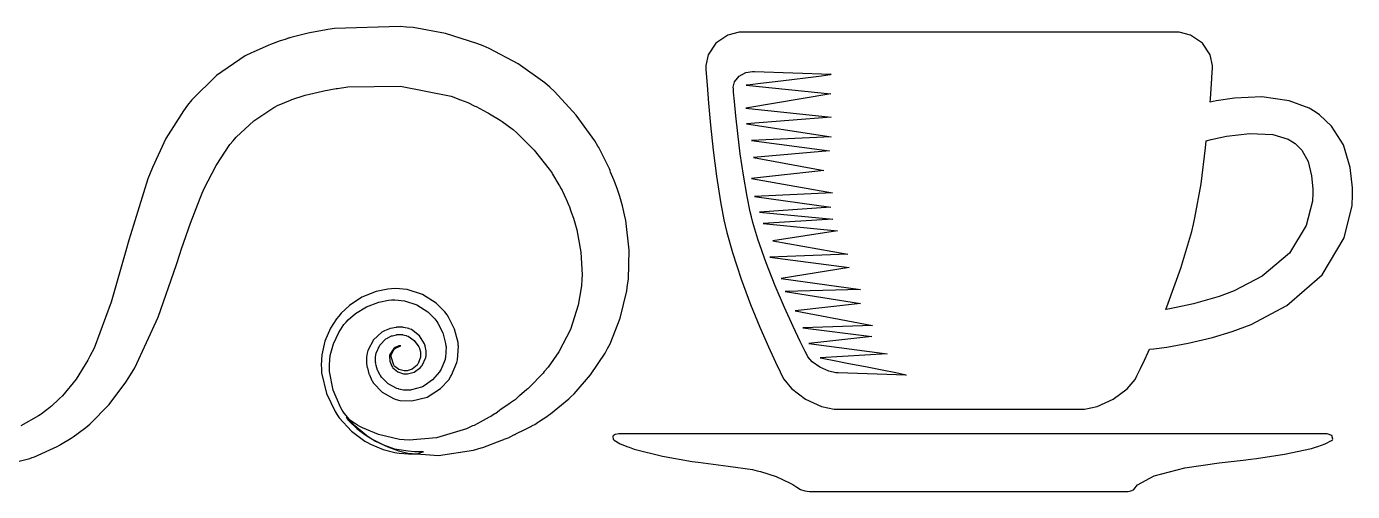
# Model space of a CAD drawing. Extents: x 44 to 313, y 66 to 291.
# Drawn here: x 192 to 313.3, y 68.4 to 110.9 of the extents above; entities that cross this region are included whole.
import ezdxf

# ---------------------------------------------------------------- set-up
doc = ezdxf.new("R2010")
doc.units = 0
doc.header["$MEASUREMENT"] = 0

msp = doc.modelspace()

# ---------------------------------------------------------------- linework, layer by layer
at = {"color": 40}
msp.add_lwpolyline([(190.146, 70.8381), (192.298, 71.3948), (192.51, 71.4735), (192.721, 71.5437), (194.812, 72.4972), (195.016, 72.602), (195.112, 72.6641), (196.082, 73.2469), (196.18, 73.3076), (196.277, 73.3792), (197.309, 74.1454), (197.415, 74.2237), (197.802, 74.5324), (199.562, 76.3185), (201.091, 78.3689), (201.366, 78.8098), (201.912, 79.6837), (204.05, 84.3372), (205.714, 89.1466), (206.022, 90.0987), (206.181, 90.5757), (206.992, 92.9404), (207.874, 95.232), (208.069, 95.673), (208.262, 96.114), (209.348, 98.2183), (210.608, 100.128), (210.891, 100.471), (211.172, 100.816), (212.781, 102.306), (214.621, 103.514), (215.018, 103.717), (215.114, 103.761), (216.147, 104.202), (216.253, 104.246), (217.488, 104.635), (219.075, 105.022), (219.198, 105.049), (220.336, 105.242), (220.45, 105.268), (221.394, 105.418), (226.209, 105.482), (230.849, 104.555), (231.705, 104.21), (232.374, 103.963), (232.427, 103.937), (232.956, 103.674), (233.01, 103.646), (233.114, 103.594), (234.147, 103.073), (234.244, 103.011), (234.341, 102.95), (235.311, 102.368), (235.409, 102.306), (235.497, 102.235), (236.413, 101.565), (236.502, 101.494), (236.845, 101.203), (238.428, 99.6213), (239.817, 97.8778), (240.065, 97.5071), (240.117, 97.4108), (240.681, 96.442), (240.735, 96.3443), (240.911, 96.0617), (240.983, 95.9196), (240.983, 95.9196), (240.978, 95.9129), (240.947, 95.9556), (240.947, 95.9556), (240.983, 95.9196), (241.017, 95.8494), (241.336, 95.1798), (241.362, 95.1272), (241.599, 94.5624), (241.617, 94.5085), (241.829, 93.9451), (242.042, 93.3799), (242.218, 92.7446), (242.332, 92.3315), (242.71, 90.2628), (242.807, 88.2124), (242.781, 87.8057), (242.755, 87.2091), (242.46, 85.4273), (241.745, 83.1896), (240.692, 81.1445), (239.726, 79.7609), (239.36, 79.339), (239.244, 79.1905), (237.975, 77.8838), (237.842, 77.7515), (237.771, 77.6993), (237.093, 77.1356), (237.031, 77.0819), (236.678, 76.7652), (236.642, 76.7387), (236.255, 76.4741), (236.221, 76.4466), (236.141, 76.3944), (235.381, 75.8652), (235.303, 75.8112), (235.267, 75.7851), (234.914, 75.522), (234.88, 75.4944), (234.844, 75.4779), (234.491, 75.2658), (234.457, 75.2479), (234.315, 75.1692), (232.938, 74.4195), (232.797, 74.3659), (232.233, 74.1109), (229.504, 73.2952), (227.003, 73.061), (226.554, 73.0952), (226.103, 73.1393), (224.181, 73.594), (222.717, 74.2075), (222.497, 74.3299), (222.276, 74.4541), (221.531, 74.9406), (221.228, 75.1777), (221.228, 75.1777), (221.228, 75.1777), (221.43, 74.9131), (221.474, 74.8591), (221.518, 74.8069), (222.222, 74.1274), (222.32, 74.0473), (222.491, 73.914), (223.023, 73.5309), (223.924, 72.9728), (225.038, 72.4422), (226.035, 72.0894), (226.377, 72.0027), (226.862, 71.8799), (229.684, 71.676), (232.895, 72.1445), (233.575, 72.3554), (233.741, 72.3995), (235.47, 73.061), (235.656, 73.1312), (235.7, 73.1492), (236.141, 73.3256), (236.185, 73.3418), (236.229, 73.3598), (236.634, 73.5722), (236.678, 73.5902), (236.757, 73.6342), (237.578, 74.0488), (237.666, 74.0833), (237.71, 74.1013), (238.117, 74.3133), (238.161, 74.3299), (238.231, 74.3659), (238.337, 74.4361), (238.478, 74.5063), (238.724, 74.6827), (238.813, 74.7367), (239.668, 75.3015), (239.748, 75.354), (239.915, 75.4863), (241.599, 76.8533), (241.759, 77.0117), (242.076, 77.3204), (243.596, 79.0497), (244.924, 81.0246), (245.145, 81.4557), (245.374, 81.8885), (246.3, 84.2215), (246.908, 86.7473), (246.98, 87.2765), (247.051, 87.7976), (247.115, 90.4614), (246.812, 93.1609), (246.698, 93.6985), (246.521, 94.5085), (246.275, 95.3562), (245.992, 96.2021), (245.965, 96.2642), (245.736, 96.847), (245.71, 96.9077), (245.427, 97.6133), (245.393, 97.7194), (245.393, 97.7554), (245.321, 97.8958), (245.217, 98.0722), (245.04, 98.461), (244.978, 98.5848), (244.333, 99.8541), (244.263, 99.9765), (243.972, 100.471), (242.282, 102.822), (240.294, 104.977), (239.853, 105.374), (239.412, 105.771), (236.973, 107.501), (234.307, 108.912), (233.751, 109.149), (233.194, 109.379), (230.324, 110.293), (227.365, 110.834), (226.766, 110.878), (226.165, 110.932), (220.176, 110.754), (219.568, 110.666), (219.418, 110.64), (217.902, 110.349), (217.77, 110.313), (216.183, 109.926), (216.076, 109.89), (216.076, 109.89), (215.979, 109.86), (215.936, 109.854), (215.936, 109.854), (215.864, 109.82), (215.653, 109.75), (215.194, 109.608), (214.313, 109.291), (214.171, 109.23), (212.725, 108.585), (212.585, 108.515), (212.011, 108.233), (209.378, 106.434), (207.115, 104.211), (206.728, 103.717), (206.347, 103.223), (204.752, 100.666), (203.509, 98.0362), (203.306, 97.5071), (203.102, 96.9878), (201.498, 91.864), (201.366, 91.3694), (201.091, 90.3827), (199.755, 85.7031), (198.189, 81.4998), (197.802, 80.7501), (197.608, 80.3811), (196.528, 78.6515), (195.289, 77.1342), (195.016, 76.8696), (194.944, 76.8092), (194.283, 76.1919), (194.204, 76.1298), (194.124, 76.0691), (193.33, 75.4503), (193.252, 75.3883), (193.092, 75.2835), (191.478, 74.3659)], dxfattribs=at)
at = {"color": 32}
for points in [[(309.845, 103.117), (309.312, 103.458), (307.491, 104.129), (304.967, 104.484), (302.482, 104.378), (300.801, 104.122), (300.25, 103.999), (300.273, 104.304), (300.341, 105.217), (300.407, 106.178), (300.447, 106.808), (300.46, 107.032), (300.46, 107.032), (300.478, 107.355), (300.254, 108.336), (299.547, 109.415), (298.451, 110.149), (297.418, 110.419), (297.075, 110.419), (257.528, 110.419), (257.183, 110.419), (256.15, 110.149), (255.053, 109.415), (254.347, 108.336), (254.121, 107.355), (254.14, 107.032), (254.14, 107.032), (254.165, 106.639), (254.243, 105.554), (254.372, 103.925), (254.56, 101.896), (254.803, 99.6142), (255.108, 97.2263), (255.473, 94.8764), (255.78, 93.249), (255.904, 92.7104), (256.048, 92.0902), (256.562, 90.2476), (257.354, 87.8127), (258.211, 85.5003), (259.066, 83.4016), (259.85, 81.6088), (260.493, 80.2143), (260.93, 79.309), (261.092, 78.9862), (261.092, 78.9862), (261.255, 78.6638), (261.975, 77.8083), (263.242, 76.8311), (264.721, 76.164), (265.861, 75.9174), (266.241, 75.9174), (288.396, 75.9174), (288.775, 75.9174), (289.915, 76.1587), (291.394, 76.8131), (292.662, 77.7794), (293.382, 78.631), (293.547, 78.952), (293.547, 78.952), (293.634, 79.1242), (293.876, 79.6135), (294.246, 80.3811), (294.596, 81.1347), (294.71, 81.3855), (295.106, 81.4243), (296.291, 81.5841), (298.256, 81.9326), (300.484, 82.4675), (302.274, 83.009), (302.86, 83.2196), (304.008, 83.6401), (307.278, 85.3832), (310.511, 88.1863), (312.518, 91.5843), (313.242, 94.5416), (313.267, 95.5326), (313.272, 96.1528), (313.074, 98.013), (312.441, 100.106), (311.366, 101.808), (310.264, 102.851), (309.845, 103.117)], [(272.451, 79.0222), (266.241, 79.2346), (266.023, 79.2413), (265.377, 79.3845), (264.547, 79.7415), (263.85, 80.2513), (263.467, 80.6898), (263.385, 80.8563), (263.385, 80.8563), (263.218, 81.1844), (262.768, 82.0924), (262.111, 83.469), (261.32, 85.2054), (260.469, 87.1897), (259.634, 89.3106), (258.887, 91.459), (258.428, 93.0025), (258.304, 93.5221), (258.192, 93.9821), (257.908, 95.3728), (257.568, 97.3321), (257.283, 99.2904), (257.051, 101.137), (256.872, 102.766), (256.745, 104.064), (256.671, 104.924), (256.646, 105.234), (256.646, 105.234), (256.633, 105.391), (256.76, 105.875), (257.165, 106.385), (257.797, 106.718), (258.389, 106.828), (258.586, 106.821), (265.606, 106.575), (265.606, 106.575), (265.493, 106.521), (264.716, 106.4), (263.479, 106.236), (262, 106.05), (260.481, 105.866), (259.137, 105.707), (258.177, 105.593), (257.81, 105.551), (257.81, 105.551), (265.571, 104.775), (257.774, 103.47), (265.606, 102.622), (257.845, 102.023), (265.606, 100.824), (258.304, 100.506), (265.429, 99.5535), (258.48, 98.9542), (264.936, 97.7554), (258.304, 97.0139), (265.712, 95.709), (258.586, 95.3562), (265.571, 94.404), (259.045, 93.9451), (265.748, 93.3097), (259.362, 92.8867), (266.171, 92.2154), (260.244, 91.2992), (267.123, 90.0987), (259.997, 89.8179), (267.229, 88.864), (261.02, 87.8777), (268.288, 86.8535), (261.372, 86.6771), (268.288, 85.5846), (262.29, 84.9133), (269.382, 83.5723), (262.996, 83.3617), (269.31, 82.55), (263.561, 81.9146), (270.721, 80.9625), (264.583, 80.6097), (264.583, 80.6097), (264.92, 80.5325), (265.866, 80.348), (267.211, 80.0929), (268.741, 79.8036), (270.243, 79.5154), (271.504, 79.266), (272.31, 79.0896), (272.451, 79.0222), (272.451, 79.0222)], [(301.555, 86.3946), (301.078, 86.2182), (298.727, 85.5363), (296.572, 85.0815), (296.193, 85.0194), (296.43, 85.6107), (297.58, 88.8175), (298.573, 92.1812), (298.733, 92.8508), (298.865, 93.4074), (299.42, 96.5426), (299.835, 99.8375), (299.897, 100.471), (300.353, 100.6), (301.746, 100.897), (303.874, 101.147), (305.988, 101.032), (307.403, 100.62), (307.799, 100.365), (308.03, 100.218), (308.626, 99.6128), (309.205, 98.5753), (309.539, 97.2605), (309.638, 96.0699), (309.633, 95.673), (309.608, 94.9332), (309.05, 92.7255), (307.512, 90.1883), (305.013, 88.0731), (302.452, 86.7269), (301.555, 86.3946)], [(310.797, 73.6604), (301.245, 73.6604), (279.754, 73.6604), (272.591, 73.6604), (266.037, 73.6604), (251.293, 73.6604), (246.379, 73.6604), (246.353, 73.6604), (246.294, 73.6604), (246.275, 73.6604), (246.169, 73.6604), (245.85, 73.5902), (245.656, 73.4494), (245.64, 73.4138), (245.622, 73.3958), (245.648, 73.1587), (245.674, 73.1312), (245.744, 73.061), (246.304, 72.7396), (246.989, 72.4697), (247.121, 72.4256), (247.588, 72.2588), (250.172, 71.6058), (252.896, 71.1288), (253.435, 71.0487), (253.884, 70.9785), (256.161, 70.7016), (258.4, 70.3711), (258.833, 70.273), (259.141, 70.2028), (260.575, 69.7315), (261.848, 69.1363), (262.078, 69.004), (262.173, 68.9501), (262.451, 68.7709), (262.788, 68.5669), (263.185, 68.4237), (263.598, 68.3687), (263.737, 68.3687), (269.25, 68.3687), (281.652, 68.3687), (285.786, 68.3687), (287.506, 68.3687), (291.375, 68.3687), (292.665, 68.3687), (292.749, 68.3687), (293.004, 68.4181), (293.237, 68.519), (293.265, 68.5451), (293.599, 68.9666), (295.148, 69.795), (297.937, 70.5474), (301.073, 70.9951), (303.261, 71.2364), (303.988, 71.3313), (304.499, 71.3934), (307.066, 71.7779), (309.527, 72.3194), (309.985, 72.4598), (310.108, 72.4958), (310.788, 72.7258), (311.361, 73.025), (311.433, 73.0952), (311.475, 73.1531), (311.391, 73.484), (310.945, 73.6604), (310.797, 73.6604)]]:
    msp.add_lwpolyline(points, close=True, dxfattribs=at)
at = {"color": 40}
msp.add_lwpolyline([(228.317, 72.0027), (228.317, 72.0027), (227.841, 72.0027), (227.682, 72.0027), (227.489, 72.0027), (226.915, 72.0563), (226.077, 72.179), (225.884, 72.2133), (225.698, 72.2574), (224.68, 72.6158), (223.573, 73.1668), (223.344, 73.3076), (223.124, 73.4579), (222.043, 74.3754), (221.051, 75.5385), (220.875, 75.8112), (220.707, 76.0857), (220.053, 77.6372), (219.718, 79.3669), (219.71, 79.7278), (219.703, 79.9966), (219.788, 80.8055), (220.071, 81.8843), (220.552, 82.9179), (221.037, 83.6401), (221.228, 83.8549), (221.419, 84.074), (222.085, 84.6515), (223.096, 85.2759), (224.212, 85.7017), (225.093, 85.882), (225.389, 85.9014), (225.683, 85.9208), (226.574, 85.8213), (227.704, 85.4438), (228.708, 84.8004), (229.348, 84.1678), (229.518, 83.9251), (229.632, 83.7667), (230.072, 82.8809), (230.336, 81.9065), (230.364, 81.704), (230.372, 81.5979), (230.31, 80.6372), (230.294, 80.5395), (230.276, 80.4429), (229.923, 79.5609), (229.871, 79.4812), (229.773, 79.3143), (229.146, 78.5908), (228.378, 78.044), (228.211, 77.9639), (228.123, 77.9293), (227.215, 77.6647), (227.119, 77.6471), (226.519, 77.6471), (226.475, 77.6566), (226.068, 77.7434), (226.024, 77.7515), (225.856, 77.7956), (225.076, 78.2105), (224.455, 78.8377), (224.367, 78.9862), (224.339, 79.0222), (224.137, 79.411), (224.12, 79.4452), (224.102, 79.4812), (223.986, 79.8961), (223.978, 79.9402), (223.908, 80.1867), (223.908, 80.1867), (223.908, 80.1606), (223.908, 80.1508), (223.908, 80.6799), (223.944, 80.8923), (223.97, 81.0426), (224.313, 81.7563), (224.87, 82.3309), (225.002, 82.4096), (225.036, 82.4272), (225.389, 82.6036), (225.425, 82.6202), (225.46, 82.6301), (225.84, 82.7183), (225.884, 82.7264), (225.884, 82.7264), (225.918, 82.7264), (225.918, 82.7264), (226.131, 82.7264), (226.191, 82.7264), (226.33, 82.7264), (226.377, 82.7264), (226.412, 82.7183), (226.73, 82.6382), (226.766, 82.6202), (226.898, 82.5761), (227.466, 82.1754), (227.876, 81.6158), (227.93, 81.4917), (227.939, 81.4571), (228.025, 81.1389), (228.035, 81.1029), (228.035, 81.0066), (228.043, 80.7339), (228.035, 80.7159), (228.025, 80.6633), (227.823, 80.0985), (227.788, 80.0446), (227.726, 79.9402), (227.277, 79.5694), (226.814, 79.411), (226.66, 79.411), (226.554, 79.4025), (226.068, 79.5211), (225.69, 79.798), (225.637, 79.8682), (225.583, 79.9402), (225.345, 80.7074), (225.355, 80.7861), (225.363, 80.8577), (225.636, 81.3869), (225.672, 81.4215), (225.75, 81.4836), (226.073, 81.6419), (226.237, 81.6889), (226.237, 81.704), (226.237, 81.704), (226.068, 81.6913), (225.726, 81.5538), (225.637, 81.4917), (225.593, 81.4571), (225.231, 80.9018), (225.213, 80.8221), (225.195, 80.7434), (225.217, 80.3067), (225.399, 79.852), (225.461, 79.7638), (225.513, 79.6756), (225.954, 79.3143), (226.483, 79.1284), (226.66, 79.1284), (226.858, 79.1284), (227.453, 79.2963), (228.043, 79.7112), (228.141, 79.834), (228.185, 79.8961), (228.512, 80.6277), (228.53, 80.7159), (228.538, 80.76), (228.564, 81.0976), (228.564, 81.2091), (228.554, 81.2532), (228.476, 81.6599), (228.46, 81.704), (228.415, 81.872), (227.947, 82.6258), (227.197, 83.1854), (227.013, 83.2556), (226.968, 83.2831), (226.465, 83.3878), (226.413, 83.396), (226.351, 83.396), (226.212, 83.396), (226.167, 83.396), (225.954, 83.396), (225.927, 83.396), (225.867, 83.396), (225.848, 83.396), (225.804, 83.3878), (225.301, 83.3011), (225.249, 83.2915), (225.205, 83.2735), (224.728, 83.0711), (224.683, 83.0432), (224.498, 82.9469), (223.727, 82.2371), (223.22, 81.2631), (223.168, 81.0327), (223.096, 80.6799), (223.096, 80.1508), (223.096, 80.1342), (223.096, 80.0943), (223.096, 80.0806), (223.096, 80.0446), (223.168, 79.7278), (223.176, 79.6756), (223.316, 79.1464), (223.344, 79.0924), (223.37, 79.0402), (223.589, 78.5372), (223.625, 78.4931), (223.74, 78.3001), (224.534, 77.4622), (225.575, 76.871), (225.814, 76.7994), (226.151, 76.7045), (227.24, 76.6643), (228.635, 77.0117), (229.871, 77.7819), (230.637, 78.6021), (230.823, 78.916), (230.884, 79.0222), (231.36, 80.1702), (231.386, 80.2929), (231.413, 80.4168), (231.501, 81.6599), (231.492, 81.7742), (231.465, 82.0222), (231.152, 83.2171), (230.61, 84.3234), (230.47, 84.5263), (230.261, 84.8265), (229.467, 85.6107), (228.221, 86.4002), (226.828, 86.8521), (225.743, 86.9569), (225.389, 86.9237), (225.034, 86.899), (223.978, 86.6733), (222.681, 86.1494), (221.529, 85.3874), (220.773, 84.6832), (220.556, 84.4201), (220.341, 84.1678), (219.801, 83.3229), (219.286, 82.127), (219.008, 80.8785), (218.948, 79.9345), (218.969, 79.6216), (218.985, 79.2166), (219.428, 77.3342), (220.222, 75.6804), (220.416, 75.3883), (220.609, 75.0976), (221.729, 73.8946), (222.954, 72.9904), (223.202, 72.8486), (223.449, 72.7082), (224.622, 72.2133), (225.69, 71.9321), (225.884, 71.8965), (226.077, 71.8704), (226.932, 71.8083), (227.612, 71.8178), (227.718, 71.8263), (227.814, 71.8619), (228.163, 71.9681), (228.317, 72.0027), (228.317, 72.0027)], close=True, dxfattribs=at)

doc.saveas('drawing.dxf')
